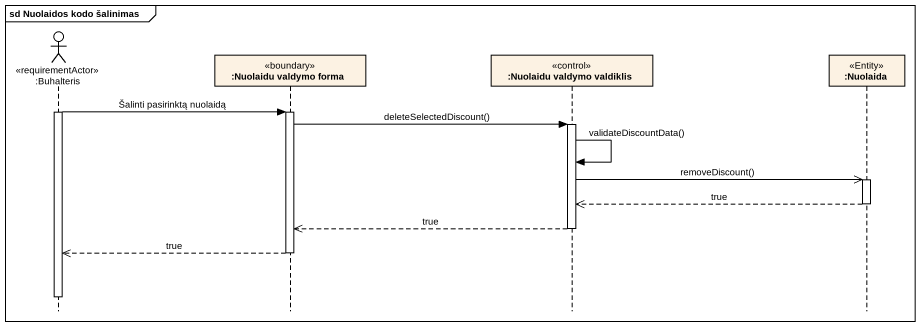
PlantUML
@startuml
mainframe sd Nuolaidos kodo šalinimas
hide footbox
actor ":Buhalteris" as Buhalteris <<requirementActor>>
participant ":Nuolaidu valdymo forma" as Nuolaidu_valdymo_forma <<boundary>>
participant ":Nuolaidu valdymo valdiklis" as Nuolaidu_valdymo_valdiklis <<control>>
participant ":Nuolaida" as Nuolaida <<Entity>>

activate Buhalteris
Buhalteris -> Nuolaidu_valdymo_forma : Šalinti pasirinktą nuolaidą
activate Nuolaidu_valdymo_forma
Nuolaidu_valdymo_forma -> Nuolaidu_valdymo_valdiklis : deleteSelectedDiscount()
activate Nuolaidu_valdymo_valdiklis
Nuolaidu_valdymo_valdiklis -> Nuolaidu_valdymo_valdiklis : validateDiscountData()
Nuolaidu_valdymo_valdiklis ->> Nuolaida : removeDiscount()
activate Nuolaida
Nuolaida -->> Nuolaidu_valdymo_valdiklis : true
deactivate Nuolaida
Nuolaidu_valdymo_valdiklis -->> Nuolaidu_valdymo_forma : true
deactivate Nuolaidu_valdymo_valdiklis
Nuolaidu_valdymo_forma -->> Buhalteris : true
deactivate Nuolaidu_valdymo_forma
deactivate Buhalteris
@enduml
